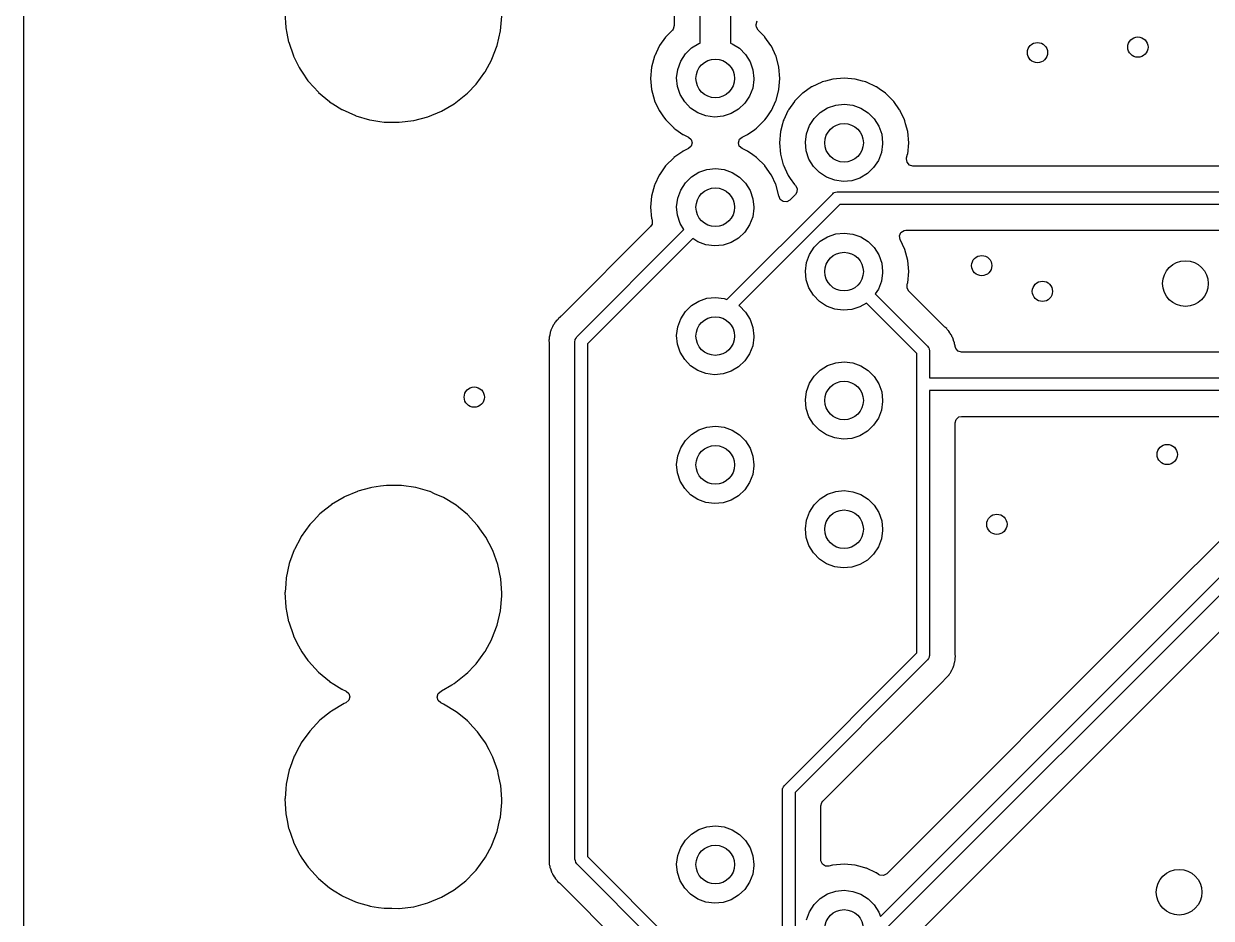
# Model space of a CAD drawing. Extents: x 3.43 to 6.79, y -5.81 to -1.74.
# Drawn here: x 3.425 to 4.348, y -3.837 to -3.143 of the extents above; entities that cross this region are included whole.
import ezdxf

# ---------------------------------------------------------------- set-up
doc = ezdxf.new("R2010")
doc.units = 0
doc.header["$MEASUREMENT"] = 0
doc.layers.add('BLACK', color=7, linetype='CONTINUOUS')

msp = doc.modelspace()

# ---------------------------------------------------------------- linework, layer by layer
at = {"layer": 'BLACK', "linetype": 'CONTINUOUS'}
for p, q in [((3.42529, -5.75801), (3.42529, -2.3845)), ((3.62817, -3.13451), (3.62883, -3.14594)), ((3.93053, -3.13176), (3.93053, -3.14443)), ((3.95055, -3.15792), (3.95055, -3.12819)), ((3.97417, -3.13309), (3.97417, -3.15795)), ((3.79551, -3.14856), (3.79653, -3.13715)), ((3.93053, -3.14443), (3.92974, -3.14711)), ((3.99419, -3.14343), (3.99498, -3.14075)), ((3.99419, -3.14443), (3.99419, -3.14343)), ((3.9943, -3.14548), (3.99419, -3.14443)), ((3.62883, -3.14594), (3.62886, -3.14611)), ((3.62886, -3.14611), (3.62886, -3.14611)), ((3.62886, -3.14611), (3.62965, -3.15014)), ((3.62965, -3.15014), (3.63103, -3.15718)), ((3.79296, -3.15972), (3.79551, -3.14856)), ((3.92377, -3.15329), (3.91915, -3.15989)), ((3.92389, -3.15311), (3.92377, -3.15329)), ((3.92377, -3.15329), (3.92377, -3.15329)), ((3.92907, -3.14793), (3.92389, -3.15311)), ((3.92974, -3.14711), (3.92907, -3.14793)), ((3.99564, -3.14793), (3.9943, -3.14548)), ((4.00082, -3.15311), (3.99564, -3.14793)), ((4.00095, -3.15329), (4.00082, -3.15311)), ((4.00557, -3.15989), (4.00095, -3.15329)), ((4.00095, -3.15329), (4.00095, -3.15329)), ((3.63103, -3.15718), (3.63109, -3.15734)), ((3.63109, -3.15734), (3.63109, -3.15734)), ((3.63109, -3.15734), (3.63469, -3.16786)), ((3.78891, -3.17044), (3.79296, -3.15972)), ((3.91878, -3.16048), (3.91539, -3.16776)), ((3.91887, -3.16028), (3.91878, -3.16048)), ((3.91878, -3.16048), (3.91878, -3.16048)), ((3.91915, -3.15989), (3.91887, -3.16028)), ((3.93911, -3.16643), (3.94389, -3.16175)), ((3.94389, -3.16175), (3.94958, -3.15824)), ((3.94958, -3.15824), (3.95055, -3.15792)), ((3.97417, -3.15795), (3.97551, -3.15843)), ((3.97551, -3.15843), (3.98116, -3.16201)), ((3.98116, -3.16201), (3.98587, -3.16676)), ((4.00584, -3.16028), (4.00557, -3.15989)), ((4.00593, -3.16048), (4.00584, -3.16028)), ((4.00933, -3.16776), (4.00593, -3.16048)), ((4.00593, -3.16048), (4.00593, -3.16048)), ((3.63469, -3.16786), (3.63469, -3.16786)), ((3.63469, -3.16786), (3.63474, -3.16802)), ((3.63474, -3.16802), (3.63656, -3.17162)), ((3.63656, -3.17162), (3.63921, -3.17689)), ((3.78352, -3.18035), (3.78883, -3.17059)), ((3.78883, -3.17059), (3.78891, -3.17044)), ((3.78883, -3.17059), (3.78883, -3.17059)), ((3.91518, -3.16822), (3.91291, -3.17667)), ((3.91539, -3.16776), (3.91518, -3.16822)), ((3.9332, -3.17834), (3.93549, -3.17205)), ((3.93549, -3.17205), (3.93911, -3.16643)), ((3.98587, -3.16676), (3.98941, -3.17243)), ((3.98941, -3.17243), (3.99161, -3.17874)), ((4.00954, -3.16822), (4.00933, -3.16776)), ((4.01181, -3.17667), (4.00954, -3.16822)), ((3.63921, -3.17689), (3.63989, -3.17825)), ((3.63989, -3.17825), (3.64144, -3.1805)), ((3.64144, -3.1805), (3.646, -3.18714)), ((3.77666, -3.18973), (3.78344, -3.1805)), ((3.78344, -3.1805), (3.78352, -3.18035)), ((3.91291, -3.17667), (3.91215, -3.18539)), ((3.93236, -3.18497), (3.9332, -3.17834)), ((3.99161, -3.17874), (3.99236, -3.18539)), ((4.01257, -3.18539), (4.01181, -3.17667)), ((3.646, -3.18714), (3.64638, -3.18769)), ((3.64638, -3.18769), (3.65409, -3.19616)), ((3.76981, -3.1968), (3.77655, -3.18985)), ((3.77655, -3.18985), (3.77666, -3.18973)), ((3.91215, -3.18539), (3.91291, -3.19411)), ((3.93301, -3.19163), (3.93236, -3.18497)), ((3.99235, -3.18623), (3.99142, -3.19285)), ((3.99236, -3.18539), (3.99235, -3.18623)), ((4.01181, -3.19411), (4.01257, -3.18539)), ((4.04499, -3.1883), (4.03745, -3.19181)), ((4.04519, -3.18821), (4.04499, -3.1883)), ((4.04499, -3.1883), (4.04499, -3.1883)), ((4.04539, -3.18815), (4.04519, -3.18821)), ((4.04799, -3.18746), (4.04539, -3.18815)), ((4.04539, -3.18815), (4.04539, -3.18815)), ((4.05364, -3.18594), (4.04799, -3.18746)), ((4.06236, -3.18518), (4.05364, -3.18594)), ((4.07108, -3.18594), (4.06236, -3.18518)), ((4.07673, -3.18746), (4.07108, -3.18594)), ((4.07932, -3.18815), (4.07673, -3.18746)), ((4.07953, -3.18821), (4.07932, -3.18815)), ((4.07932, -3.18815), (4.07932, -3.18815)), ((4.07973, -3.1883), (4.07953, -3.18821)), ((4.08727, -3.19181), (4.07973, -3.1883)), ((4.07973, -3.1883), (4.07973, -3.1883)), ((3.65409, -3.19616), (3.65421, -3.19626)), ((3.65421, -3.19626), (3.66274, -3.20339)), ((3.75968, -3.20502), (3.76869, -3.19796)), ((3.76869, -3.19796), (3.76981, -3.1968)), ((3.91291, -3.19411), (3.91518, -3.20256)), ((3.93512, -3.19797), (3.93301, -3.19163)), ((3.93859, -3.20369), (3.93512, -3.19797)), ((3.98904, -3.1991), (3.98534, -3.20467)), ((3.99142, -3.19285), (3.98904, -3.1991)), ((4.00954, -3.20256), (4.01181, -3.19411)), ((4.03008, -3.19693), (4.02389, -3.20311)), ((4.03026, -3.1968), (4.03008, -3.19693)), ((4.03708, -3.19203), (4.03026, -3.1968)), ((4.03026, -3.1968), (4.03026, -3.1968)), ((4.03725, -3.19191), (4.03708, -3.19203)), ((4.03708, -3.19203), (4.03708, -3.19203)), ((4.03745, -3.19181), (4.03725, -3.19191)), ((4.03745, -3.19181), (4.03745, -3.19181)), ((4.08746, -3.19191), (4.08727, -3.19181)), ((4.08727, -3.19181), (4.08727, -3.19181)), ((4.08971, -3.19348), (4.08746, -3.19191)), ((4.09446, -3.1968), (4.08971, -3.19348)), ((4.09463, -3.19693), (4.09446, -3.1968)), ((4.09446, -3.1968), (4.09446, -3.1968)), ((4.10082, -3.20311), (4.09463, -3.19693)), ((3.66274, -3.20339), (3.66274, -3.20339)), ((3.66274, -3.20339), (3.66287, -3.2035)), ((3.66287, -3.2035), (3.66543, -3.20511)), ((3.66543, -3.20511), (3.67243, -3.2095)), ((3.74979, -3.2108), (3.75474, -3.20791)), ((3.75474, -3.20791), (3.75954, -3.20511)), ((3.75954, -3.20511), (3.75968, -3.20502)), ((3.75954, -3.20511), (3.75954, -3.20511)), ((3.91518, -3.20256), (3.91527, -3.20276)), ((3.91527, -3.20276), (3.91527, -3.20276)), ((3.91527, -3.20276), (3.91878, -3.2103)), ((3.94324, -3.20851), (3.93859, -3.20369)), ((3.94883, -3.21217), (3.94324, -3.20851)), ((3.9805, -3.20929), (3.97475, -3.21271)), ((3.98534, -3.20467), (3.9805, -3.20929)), ((4.00593, -3.2103), (4.00945, -3.20276)), ((4.00945, -3.20276), (4.00954, -3.20256)), ((4.00945, -3.20276), (4.00945, -3.20276)), ((4.02377, -3.20329), (4.01931, -3.20966)), ((4.02389, -3.20311), (4.02377, -3.20329)), ((4.02377, -3.20329), (4.02377, -3.20329)), ((4.04389, -3.21175), (4.04958, -3.20824)), ((4.04958, -3.20824), (4.05592, -3.20609)), ((4.05592, -3.20609), (4.06257, -3.20539)), ((4.06257, -3.20539), (4.06921, -3.20618)), ((4.06921, -3.20618), (4.07551, -3.20843)), ((4.07551, -3.20843), (4.08116, -3.21201)), ((4.10095, -3.20329), (4.10082, -3.20311)), ((4.1054, -3.20966), (4.10095, -3.20329)), ((4.10095, -3.20329), (4.10095, -3.20329)), ((3.67243, -3.2095), (3.67243, -3.2095)), ((3.67243, -3.2095), (3.67257, -3.20959)), ((3.67257, -3.20959), (3.68301, -3.2143)), ((3.68301, -3.2143), (3.68317, -3.21435)), ((3.68317, -3.21435), (3.69383, -3.21751)), ((3.69383, -3.21751), (3.69383, -3.21751)), ((3.69383, -3.21751), (3.69399, -3.21755)), ((3.69399, -3.21755), (3.69416, -3.21758)), ((3.69416, -3.21758), (3.69416, -3.21758)), ((3.69416, -3.21758), (3.70174, -3.21874)), ((3.71676, -3.21947), (3.72813, -3.21809)), ((3.72813, -3.21809), (3.73921, -3.21518)), ((3.73921, -3.21518), (3.74979, -3.2108)), ((3.91878, -3.2103), (3.91878, -3.2103)), ((3.91878, -3.2103), (3.91887, -3.2105)), ((3.91887, -3.2105), (3.919, -3.21067)), ((3.919, -3.21067), (3.919, -3.21067)), ((3.919, -3.21067), (3.92216, -3.21518)), ((3.92216, -3.21518), (3.92389, -3.21766)), ((3.92389, -3.21766), (3.93008, -3.22385)), ((3.9551, -3.2145), (3.94883, -3.21217)), ((3.96173, -3.21538), (3.9551, -3.2145)), ((3.96839, -3.21478), (3.96173, -3.21538)), ((3.97475, -3.21271), (3.96839, -3.21478)), ((3.99463, -3.22385), (4.00082, -3.21766)), ((4.00082, -3.21766), (4.00256, -3.21518)), ((4.00256, -3.21518), (4.00572, -3.21067)), ((4.00572, -3.21067), (4.00584, -3.2105)), ((4.00572, -3.21067), (4.00572, -3.21067)), ((4.00584, -3.2105), (4.00593, -3.2103)), ((4.00593, -3.2103), (4.00593, -3.2103)), ((4.01512, -3.21843), (4.01452, -3.22067)), ((4.01518, -3.21822), (4.01512, -3.21843)), ((4.01512, -3.21843), (4.01512, -3.21843)), ((4.01551, -3.21751), (4.01518, -3.21822)), ((4.01878, -3.21048), (4.01551, -3.21751)), ((4.01887, -3.21028), (4.01878, -3.21048)), ((4.01878, -3.21048), (4.01878, -3.21048)), ((4.01931, -3.20966), (4.01887, -3.21028)), ((4.03549, -3.22205), (4.03911, -3.21643)), ((4.03911, -3.21643), (4.04389, -3.21175)), ((4.08116, -3.21201), (4.08587, -3.21676)), ((4.08587, -3.21676), (4.08941, -3.22243)), ((4.10584, -3.21028), (4.1054, -3.20966)), ((4.10593, -3.21048), (4.10584, -3.21028)), ((4.10921, -3.21751), (4.10593, -3.21048)), ((4.10593, -3.21048), (4.10593, -3.21048)), ((4.10954, -3.21822), (4.10921, -3.21751)), ((4.1096, -3.21843), (4.10954, -3.21822)), ((4.1102, -3.22067), (4.1096, -3.21843)), ((4.1096, -3.21843), (4.1096, -3.21843)), ((3.70174, -3.21874), (3.70531, -3.21929)), ((3.70531, -3.21929), (3.71114, -3.21938)), ((3.71114, -3.21938), (3.7166, -3.21946)), ((3.7166, -3.21946), (3.7166, -3.21946)), ((3.7166, -3.21946), (3.71676, -3.21947)), ((3.93008, -3.22385), (3.93026, -3.22398)), ((3.93026, -3.22398), (3.93026, -3.22398)), ((3.93026, -3.22398), (3.93175, -3.22502)), ((3.93175, -3.22502), (3.93725, -3.22887)), ((3.98746, -3.22887), (3.99297, -3.22502)), ((3.99297, -3.22502), (3.99446, -3.22398)), ((3.99446, -3.22398), (3.99463, -3.22385)), ((3.99446, -3.22398), (3.99446, -3.22398)), ((4.01291, -3.22667), (4.01215, -3.23539)), ((4.01452, -3.22067), (4.01291, -3.22667)), ((4.0332, -3.22834), (4.03549, -3.22205)), ((4.08941, -3.22243), (4.09161, -3.22874)), ((4.11181, -3.22667), (4.1102, -3.22067)), ((4.11257, -3.23539), (4.11181, -3.22667)), ((3.93725, -3.22887), (3.93745, -3.22897)), ((3.93745, -3.22897), (3.93745, -3.22897)), ((3.93745, -3.22897), (3.94159, -3.23089)), ((3.94159, -3.23089), (3.94368, -3.23274)), ((3.94445, -3.23543), (3.94364, -3.2381)), ((3.94368, -3.23274), (3.94445, -3.23543)), ((3.98027, -3.23535), (3.98108, -3.23267)), ((3.98103, -3.23804), (3.98027, -3.23535)), ((3.98108, -3.23267), (3.98313, -3.23089)), ((3.98313, -3.23089), (3.98727, -3.22897)), ((3.98727, -3.22897), (3.98746, -3.22887)), ((3.98727, -3.22897), (3.98727, -3.22897)), ((4.01215, -3.23539), (4.01291, -3.24411)), ((4.03236, -3.23497), (4.0332, -3.22834)), ((4.03301, -3.24163), (4.03236, -3.23497)), ((4.09235, -3.23623), (4.09142, -3.24285)), ((4.09161, -3.22874), (4.09236, -3.23539)), ((4.09236, -3.23539), (4.09235, -3.23623)), ((4.11181, -3.24411), (4.11257, -3.23539)), ((3.93708, -3.24203), (3.93026, -3.2468)), ((3.93725, -3.24191), (3.93708, -3.24203)), ((3.93708, -3.24203), (3.93708, -3.24203)), ((3.93745, -3.24181), (3.93725, -3.24191)), ((3.94159, -3.23989), (3.93745, -3.24181)), ((3.93745, -3.24181), (3.93745, -3.24181)), ((3.94364, -3.2381), (3.94159, -3.23989)), ((3.98313, -3.23989), (3.98103, -3.23804)), ((3.98727, -3.24181), (3.98313, -3.23989)), ((3.98746, -3.24191), (3.98727, -3.24181)), ((3.98727, -3.24181), (3.98727, -3.24181)), ((3.99147, -3.24471), (3.98746, -3.24191)), ((3.99446, -3.2468), (3.99147, -3.24471)), ((4.01291, -3.24411), (4.01518, -3.25256)), ((4.03512, -3.24797), (4.03301, -3.24163)), ((4.09142, -3.24285), (4.08904, -3.2491)), ((4.11099, -3.24715), (4.11175, -3.24432)), ((4.11175, -3.24432), (4.11181, -3.24411)), ((4.11175, -3.24432), (4.11175, -3.24432)), ((3.92377, -3.25329), (3.919, -3.26011)), ((3.92389, -3.25311), (3.92377, -3.25329)), ((3.92377, -3.25329), (3.92377, -3.25329)), ((3.93008, -3.24693), (3.92389, -3.25311)), ((3.93026, -3.2468), (3.93008, -3.24693)), ((3.93026, -3.2468), (3.93026, -3.2468)), ((3.95592, -3.25609), (3.96257, -3.25539)), ((3.96257, -3.25539), (3.96921, -3.25618)), ((3.99463, -3.24693), (3.99446, -3.2468)), ((3.99446, -3.2468), (3.99446, -3.2468)), ((4.00082, -3.25311), (3.99463, -3.24693)), ((4.00095, -3.25329), (4.00082, -3.25311)), ((4.00572, -3.26011), (4.00095, -3.25329)), ((4.00095, -3.25329), (4.00095, -3.25329)), ((4.01518, -3.25256), (4.01527, -3.25276)), ((4.01527, -3.25276), (4.01527, -3.25276)), ((4.01527, -3.25276), (4.01878, -3.2603)), ((4.03859, -3.25369), (4.03512, -3.24797)), ((4.04324, -3.25851), (4.03859, -3.25369)), ((4.08534, -3.25467), (4.0805, -3.25929)), ((4.08904, -3.2491), (4.08534, -3.25467)), ((4.11087, -3.24773), (4.11099, -3.24715)), ((4.11127, -3.2505), (4.11087, -3.24773)), ((4.1131, -3.25261), (4.11127, -3.2505)), ((4.11578, -3.2534), (4.1131, -3.25261)), ((4.77945, -3.2534), (4.11578, -3.2534)), ((3.91878, -3.26048), (3.91543, -3.26766)), ((3.91887, -3.26028), (3.91878, -3.26048)), ((3.91878, -3.26048), (3.91878, -3.26048)), ((3.919, -3.26011), (3.91887, -3.26028)), ((3.93911, -3.26643), (3.94389, -3.26175)), ((3.94389, -3.26175), (3.94958, -3.25824)), ((3.94958, -3.25824), (3.95592, -3.25609)), ((3.96921, -3.25618), (3.97551, -3.25843)), ((3.97551, -3.25843), (3.98116, -3.26201)), ((3.98116, -3.26201), (3.98587, -3.26676)), ((4.00584, -3.26028), (4.00572, -3.26011)), ((4.00593, -3.26048), (4.00584, -3.26028)), ((4.00928, -3.26766), (4.00593, -3.26048)), ((4.00593, -3.26048), (4.00593, -3.26048)), ((4.01878, -3.2603), (4.01878, -3.2603)), ((4.01878, -3.2603), (4.01887, -3.2605)), ((4.01887, -3.2605), (4.019, -3.26067)), ((4.019, -3.26067), (4.019, -3.26067)), ((4.019, -3.26067), (4.02063, -3.263)), ((4.02063, -3.263), (4.02389, -3.26766)), ((4.04883, -3.26217), (4.04324, -3.25851)), ((4.0551, -3.2645), (4.04883, -3.26217)), ((4.06173, -3.26538), (4.0551, -3.2645)), ((4.06839, -3.26478), (4.06173, -3.26538)), ((4.07475, -3.26271), (4.06839, -3.26478)), ((4.0805, -3.25929), (4.07475, -3.26271)), ((3.91518, -3.26822), (3.91291, -3.27667)), ((3.91543, -3.26766), (3.91518, -3.26822)), ((3.9332, -3.27834), (3.93549, -3.27205)), ((3.93549, -3.27205), (3.93911, -3.26643)), ((3.98587, -3.26676), (3.98941, -3.27243)), ((3.98941, -3.27243), (3.99161, -3.27874)), ((4.00954, -3.26822), (4.00928, -3.26766)), ((4.01181, -3.27667), (4.00954, -3.26822)), ((4.02389, -3.26766), (4.02464, -3.26841)), ((4.02464, -3.26841), (4.02598, -3.27087)), ((4.02578, -3.27365), (4.02464, -3.27543)), ((4.02598, -3.27087), (4.02578, -3.27365)), ((4.05446, -3.27417), (4.05466, -3.27401)), ((4.05466, -3.27401), (4.05584, -3.27376)), ((4.05584, -3.27376), (4.05701, -3.27342)), ((4.05701, -3.27342), (4.78981, -3.27342)), ((3.91291, -3.27667), (3.91215, -3.28539)), ((3.93236, -3.28497), (3.9332, -3.27834)), ((3.97141, -3.35697), (4.05353, -3.27486)), ((3.99161, -3.27874), (3.99236, -3.28539)), ((4.01183, -3.27689), (4.01181, -3.27667)), ((4.01186, -3.2771), (4.01183, -3.27689)), ((4.01195, -3.27709), (4.01186, -3.2771)), ((4.01278, -3.27928), (4.01195, -3.27709)), ((4.01502, -3.28095), (4.01278, -3.27928)), ((4.01781, -3.28115), (4.01502, -3.28095)), ((4.02026, -3.27981), (4.01781, -3.28115)), ((4.0208, -3.27928), (4.02026, -3.27981)), ((4.02438, -3.27569), (4.0208, -3.27928)), ((4.02464, -3.27543), (4.02438, -3.27569)), ((4.05353, -3.27486), (4.05423, -3.27433)), ((4.05423, -3.27433), (4.05435, -3.2742)), ((4.05435, -3.2742), (4.05446, -3.27417)), ((3.91215, -3.28539), (3.91291, -3.29411)), ((3.93301, -3.29163), (3.93236, -3.28497)), ((3.93512, -3.29797), (3.93301, -3.29163)), ((4.05905, -3.28326), (3.98062, -3.36167)), ((3.99235, -3.28623), (3.99142, -3.29285)), ((3.99236, -3.28539), (3.99235, -3.28623)), ((4.79185, -3.28326), (4.05905, -3.28326)), ((3.91204, -3.30044), (3.84282, -3.36965)), ((3.91326, -3.29844), (3.91204, -3.30044)), ((3.91291, -3.29411), (3.91297, -3.29432)), ((3.91297, -3.29432), (3.91297, -3.29432)), ((3.91297, -3.29432), (3.91332, -3.29565)), ((3.91332, -3.29565), (3.91326, -3.29844)), ((3.93803, -3.30276), (3.93512, -3.29797)), ((3.98904, -3.2991), (3.98534, -3.30467)), ((3.99142, -3.29285), (3.98904, -3.2991)), ((3.85479, -3.386), (3.93803, -3.30276)), ((3.94503, -3.30968), (3.86319, -3.39152)), ((3.94883, -3.31217), (3.94503, -3.30968)), ((3.9805, -3.30929), (3.97475, -3.31271)), ((3.98534, -3.30467), (3.9805, -3.30929)), ((4.04389, -3.31175), (4.04958, -3.30824)), ((4.04958, -3.30824), (4.05592, -3.30609)), ((4.05592, -3.30609), (4.06257, -3.30539)), ((4.06257, -3.30539), (4.06921, -3.30618)), ((4.06921, -3.30618), (4.07551, -3.30843)), ((4.07551, -3.30843), (4.08116, -3.31201)), ((4.10545, -3.30757), (4.10659, -3.30502)), ((4.10587, -3.31034), (4.10545, -3.30757)), ((4.10954, -3.31822), (4.10587, -3.31034)), ((4.10659, -3.30502), (4.10893, -3.30349)), ((4.10893, -3.30349), (4.11036, -3.30328)), ((4.11036, -3.30328), (4.37921, -3.30328)), ((3.9551, -3.3145), (3.94883, -3.31217)), ((3.96173, -3.31538), (3.9551, -3.3145)), ((3.96839, -3.31478), (3.96173, -3.31538)), ((3.97475, -3.31271), (3.96839, -3.31478)), ((4.03549, -3.32205), (4.03911, -3.31643)), ((4.03911, -3.31643), (4.04389, -3.31175)), ((4.08116, -3.31201), (4.08587, -3.31676)), ((4.08587, -3.31676), (4.08941, -3.32243)), ((4.11181, -3.32667), (4.10954, -3.31822)), ((4.03236, -3.33497), (4.0332, -3.32834)), ((4.0332, -3.32834), (4.03549, -3.32205)), ((4.08941, -3.32243), (4.09161, -3.32874)), ((4.09161, -3.32874), (4.09236, -3.33539)), ((4.11257, -3.33539), (4.11181, -3.32667)), ((4.03301, -3.34163), (4.03236, -3.33497)), ((4.09235, -3.33623), (4.09142, -3.34285)), ((4.09236, -3.33539), (4.09235, -3.33623)), ((4.11181, -3.34411), (4.11257, -3.33539)), ((4.03512, -3.34797), (4.03301, -3.34163)), ((4.09142, -3.34285), (4.08904, -3.3491)), ((4.11134, -3.34798), (4.11139, -3.34565)), ((4.11139, -3.34565), (4.11175, -3.34432)), ((4.11175, -3.34432), (4.11181, -3.34411)), ((4.11175, -3.34432), (4.11175, -3.34432)), ((3.94958, -3.35824), (3.95592, -3.35609)), ((3.95592, -3.35609), (3.96257, -3.35539)), ((3.96257, -3.35539), (3.96921, -3.35618)), ((3.96921, -3.35618), (3.97141, -3.35697)), ((4.03859, -3.35369), (4.03512, -3.34797)), ((4.04324, -3.35851), (4.03859, -3.35369)), ((4.08904, -3.3491), (4.08664, -3.35271)), ((4.08664, -3.35271), (4.09655, -3.36262)), ((4.11255, -3.35021), (4.11134, -3.34798)), ((4.11253, -3.35023), (4.11255, -3.35021)), ((4.11263, -3.35035), (4.11253, -3.35023)), ((4.11253, -3.35023), (4.11253, -3.35023)), ((4.11268, -3.35044), (4.11263, -3.35035)), ((4.11293, -3.35069), (4.11268, -3.35044)), ((4.11294, -3.35069), (4.11293, -3.35069)), ((4.11294, -3.3507), (4.11294, -3.35069)), ((4.14042, -3.37818), (4.11294, -3.3507)), ((3.93911, -3.36643), (3.94389, -3.36175)), ((3.94389, -3.36175), (3.94958, -3.35824)), ((3.98062, -3.36167), (3.98116, -3.36201)), ((3.98116, -3.36201), (3.98587, -3.36676)), ((4.04883, -3.36217), (4.04324, -3.35851)), ((4.0551, -3.3645), (4.04883, -3.36217)), ((4.06173, -3.36538), (4.0551, -3.3645)), ((4.06839, -3.36478), (4.06173, -3.36538)), ((4.07475, -3.36271), (4.06839, -3.36478)), ((4.07974, -3.35973), (4.07475, -3.36271)), ((4.08959, -3.36958), (4.07974, -3.35973)), ((4.09655, -3.36262), (4.12726, -3.39334)), ((3.83755, -3.3754), (3.83712, -3.37605)), ((3.83778, -3.37498), (3.83755, -3.3754)), ((3.83793, -3.3747), (3.83778, -3.37498)), ((3.83778, -3.37498), (3.83778, -3.37498)), ((3.83912, -3.37343), (3.83793, -3.3747)), ((3.83942, -3.37308), (3.83912, -3.37343)), ((3.83952, -3.37295), (3.83942, -3.37308)), ((3.8403, -3.37218), (3.83952, -3.37295)), ((3.84041, -3.37206), (3.8403, -3.37218)), ((3.84203, -3.37034), (3.84041, -3.37206)), ((3.84224, -3.37011), (3.84203, -3.37034)), ((3.84203, -3.37034), (3.84203, -3.37034)), ((3.8425, -3.36995), (3.84224, -3.37011)), ((3.84282, -3.36965), (3.8425, -3.36995)), ((3.9332, -3.37834), (3.93549, -3.37205)), ((3.93549, -3.37205), (3.93911, -3.36643)), ((3.98587, -3.36676), (3.98941, -3.37243)), ((3.98941, -3.37243), (3.99161, -3.37874)), ((4.08959, -3.36958), (4.08959, -3.36958)), ((4.11886, -3.39885), (4.08959, -3.36958)), ((3.83376, -3.38464), (3.83356, -3.38543)), ((3.83385, -3.38419), (3.83376, -3.38464)), ((3.83408, -3.38278), (3.83385, -3.38419)), ((3.83413, -3.38247), (3.83408, -3.38277)), ((3.83408, -3.38277), (3.83408, -3.38278)), ((3.83444, -3.38173), (3.83413, -3.38247)), ((3.8347, -3.381), (3.83444, -3.38173)), ((3.83474, -3.38084), (3.8347, -3.381)), ((3.83489, -3.38023), (3.83474, -3.38084)), ((3.83573, -3.3787), (3.83489, -3.38023)), ((3.83594, -3.37828), (3.83573, -3.3787)), ((3.83651, -3.37697), (3.83594, -3.37828)), ((3.83663, -3.37668), (3.83651, -3.37697)), ((3.83651, -3.37697), (3.83651, -3.37697)), ((3.83712, -3.37605), (3.83663, -3.37668)), ((3.93236, -3.38497), (3.9332, -3.37834)), ((3.99161, -3.37874), (3.99236, -3.38539)), ((4.14076, -3.3785), (4.14042, -3.37818)), ((4.14152, -3.37912), (4.14076, -3.3785)), ((4.14211, -3.37961), (4.14152, -3.37912)), ((4.14229, -3.37986), (4.14211, -3.37961)), ((4.14257, -3.38025), (4.14229, -3.37986)), ((4.14308, -3.38084), (4.14257, -3.38025)), ((4.14323, -3.381), (4.14308, -3.38084)), ((4.14364, -3.38141), (4.14323, -3.381)), ((4.1438, -3.38168), (4.14364, -3.38141)), ((4.14453, -3.38291), (4.1438, -3.38168)), ((4.1438, -3.38168), (4.1438, -3.38168)), ((4.14479, -3.3833), (4.14453, -3.38291)), ((4.14559, -3.3844), (4.14479, -3.3833)), ((4.14581, -3.3847), (4.14559, -3.3844)), ((4.146, -3.38517), (4.14581, -3.3847)), ((3.83327, -3.3879), (3.83314, -3.38869)), ((3.83314, -3.38869), (3.83317, -3.389)), ((3.83317, -3.389), (3.8333, -3.39042)), ((3.83333, -3.38713), (3.83327, -3.3879)), ((3.8333, -3.39042), (3.83333, -3.39089)), ((3.83356, -3.38543), (3.83333, -3.38633)), ((3.83333, -3.38633), (3.83333, -3.38713)), ((3.83333, -3.39089), (3.83333, -3.78843)), ((3.85335, -3.38948), (3.85347, -3.38861)), ((3.85335, -3.79154), (3.85335, -3.38948)), ((3.85346, -3.38843), (3.85351, -3.38833)), ((3.85347, -3.38861), (3.85346, -3.38843)), ((3.85351, -3.38833), (3.85355, -3.38808)), ((3.85355, -3.38808), (3.85421, -3.38706)), ((3.85421, -3.38706), (3.85479, -3.386)), ((3.86319, -3.39152), (3.86319, -3.7895)), ((3.93301, -3.39163), (3.93236, -3.38497)), ((3.93512, -3.39797), (3.93301, -3.39163)), ((3.99142, -3.39285), (3.98904, -3.3991)), ((3.99235, -3.38623), (3.99142, -3.39285)), ((3.99236, -3.38539), (3.99235, -3.38623)), ((4.12726, -3.39334), (4.12778, -3.39404)), ((4.1461, -3.38545), (4.146, -3.38517)), ((4.14645, -3.38614), (4.1461, -3.38545)), ((4.14685, -3.38683), (4.14645, -3.38614)), ((4.14734, -3.3885), (4.14685, -3.38683)), ((4.14749, -3.38895), (4.14734, -3.3885)), ((4.14813, -3.39056), (4.14749, -3.38895)), ((4.14823, -3.39136), (4.14813, -3.39056)), ((4.14839, -3.39212), (4.14823, -3.39136)), ((4.14861, -3.39288), (4.14839, -3.39212)), ((4.14862, -3.3932), (4.14861, -3.39288)), ((4.14867, -3.3935), (4.14862, -3.3932)), ((4.14872, -3.3935), (4.14867, -3.3935)), ((4.14906, -3.39497), (4.14872, -3.3935)), ((3.93859, -3.40369), (3.93512, -3.39797)), ((3.98904, -3.3991), (3.98534, -3.40467)), ((4.11886, -3.63132), (4.11886, -3.39885)), ((4.12778, -3.39404), (4.12792, -3.39416)), ((4.12792, -3.39416), (4.12795, -3.39426)), ((4.12795, -3.39426), (4.1281, -3.39447)), ((4.1281, -3.39447), (4.12836, -3.39565)), ((4.12836, -3.39565), (4.1287, -3.39681)), ((4.1287, -3.39681), (4.1287, -3.41789)), ((4.15089, -3.39709), (4.14906, -3.39497)), ((4.15357, -3.39787), (4.15089, -3.39709)), ((4.39108, -3.39787), (4.15357, -3.39787)), ((3.94324, -3.40851), (3.93859, -3.40369)), ((3.94883, -3.41217), (3.94324, -3.40851)), ((3.9551, -3.4145), (3.94883, -3.41217)), ((3.9805, -3.40929), (3.97475, -3.41271)), ((3.98534, -3.40467), (3.9805, -3.40929)), ((4.03911, -3.41643), (4.04389, -3.41175)), ((4.04389, -3.41175), (4.04958, -3.40824)), ((4.04958, -3.40824), (4.05592, -3.40609)), ((4.05592, -3.40609), (4.06257, -3.40539)), ((4.06257, -3.40539), (4.06921, -3.40618)), ((4.06921, -3.40618), (4.07551, -3.40843)), ((4.07551, -3.40843), (4.08116, -3.41201)), ((4.08116, -3.41201), (4.08587, -3.41676)), ((4.09059, -3.83603), (4.51909, -3.40754)), ((3.96173, -3.41538), (3.9551, -3.4145)), ((3.96839, -3.41478), (3.96173, -3.41538)), ((3.97475, -3.41271), (3.96839, -3.41478)), ((4.03549, -3.42205), (4.03911, -3.41643)), ((4.08587, -3.41676), (4.08941, -3.42243)), ((4.5275, -3.41306), (4.09206, -3.84847)), ((4.1287, -3.41789), (4.44906, -3.41789)), ((4.03236, -3.43497), (4.0332, -3.42834)), ((4.0332, -3.42834), (4.03549, -3.42205)), ((4.08941, -3.42243), (4.09161, -3.42874)), ((4.09161, -3.42874), (4.09236, -3.43539)), ((4.4511, -3.42774), (4.1287, -3.42774)), ((4.1287, -3.42774), (4.1287, -3.63336)), ((4.03301, -3.44163), (4.03236, -3.43497)), ((4.09235, -3.43623), (4.09142, -3.44285)), ((4.09236, -3.43539), (4.09235, -3.43623)), ((4.03512, -3.44797), (4.03301, -3.44163)), ((4.03859, -3.45369), (4.03512, -3.44797)), ((4.08904, -3.4491), (4.08534, -3.45467)), ((4.09142, -3.44285), (4.08904, -3.4491)), ((4.14951, -3.45003), (4.15162, -3.4482)), ((4.15162, -3.4482), (4.15368, -3.44776)), ((4.15368, -3.44776), (4.43859, -3.44776)), ((3.94389, -3.46175), (3.94958, -3.45824)), ((3.94958, -3.45824), (3.95592, -3.45609)), ((3.95592, -3.45609), (3.96257, -3.45539)), ((3.96257, -3.45539), (3.96921, -3.45618)), ((3.96921, -3.45618), (3.97551, -3.45843)), ((3.97551, -3.45843), (3.98116, -3.46201)), ((4.04324, -3.45851), (4.03859, -3.45369)), ((4.08534, -3.45467), (4.0805, -3.45929)), ((4.14872, -3.45272), (4.14951, -3.45003)), ((4.14872, -3.63195), (4.14872, -3.45272)), ((4.4421, -3.45622), (4.30304, -3.59527)), ((3.93549, -3.47205), (3.93911, -3.46643)), ((3.93911, -3.46643), (3.94389, -3.46175)), ((3.98116, -3.46201), (3.98587, -3.46676)), ((3.98587, -3.46676), (3.98941, -3.47243)), ((4.04883, -3.46217), (4.04324, -3.45851)), ((4.0551, -3.4645), (4.04883, -3.46217)), ((4.06173, -3.46538), (4.0551, -3.4645)), ((4.06839, -3.46478), (4.06173, -3.46538)), ((4.07475, -3.46271), (4.06839, -3.46478)), ((4.0805, -3.45929), (4.07475, -3.46271)), ((3.9332, -3.47834), (3.93549, -3.47205)), ((3.98941, -3.47243), (3.99161, -3.47874)), ((3.93236, -3.48497), (3.9332, -3.47834)), ((3.93301, -3.49163), (3.93236, -3.48497)), ((3.99161, -3.47874), (3.99236, -3.48539)), ((3.99236, -3.48539), (3.99235, -3.48623)), ((3.93512, -3.49797), (3.93301, -3.49163)), ((3.99142, -3.49285), (3.98904, -3.4991)), ((3.99235, -3.48623), (3.99142, -3.49285)), ((3.69448, -3.5032), (3.68467, -3.50588)), ((3.69555, -3.5029), (3.69448, -3.5032)), ((3.69572, -3.50286), (3.69555, -3.5029)), ((3.69555, -3.5029), (3.69555, -3.5029)), ((3.70237, -3.50198), (3.69572, -3.50286)), ((3.7069, -3.50139), (3.70237, -3.50198)), ((3.70707, -3.50136), (3.7069, -3.50139)), ((3.7069, -3.50139), (3.7069, -3.50139)), ((3.70724, -3.50136), (3.70707, -3.50136)), ((3.71249, -3.50139), (3.70724, -3.50136)), ((3.70724, -3.50136), (3.70724, -3.50136)), ((3.71852, -3.50142), (3.71249, -3.50139)), ((3.71869, -3.50145), (3.71852, -3.50142)), ((3.7297, -3.50301), (3.71869, -3.50145)), ((3.72986, -3.50304), (3.7297, -3.50301)), ((3.7297, -3.50301), (3.7297, -3.50301)), ((3.73693, -3.50505), (3.72986, -3.50304)), ((3.93859, -3.50369), (3.93512, -3.49797)), ((3.94324, -3.50851), (3.93859, -3.50369)), ((3.98904, -3.4991), (3.98534, -3.50467)), ((3.67414, -3.51037), (3.66431, -3.51626)), ((3.67429, -3.51031), (3.67414, -3.51037)), ((3.68451, -3.50595), (3.67429, -3.51031)), ((3.67429, -3.51031), (3.67429, -3.51031)), ((3.68467, -3.50588), (3.68451, -3.50595)), ((3.74071, -3.50613), (3.73693, -3.50505)), ((3.74088, -3.50617), (3.74071, -3.50613)), ((3.74071, -3.50613), (3.74071, -3.50613)), ((3.74441, -3.50773), (3.74088, -3.50617)), ((3.75121, -3.51071), (3.74441, -3.50773)), ((3.75136, -3.51078), (3.75121, -3.51071)), ((3.75121, -3.51071), (3.75121, -3.51071)), ((3.76113, -3.51676), (3.75136, -3.51078)), ((3.94883, -3.51217), (3.94324, -3.50851)), ((3.9551, -3.5145), (3.94883, -3.51217)), ((3.97475, -3.51271), (3.96839, -3.51478)), ((3.9805, -3.50929), (3.97475, -3.51271)), ((3.98534, -3.50467), (3.9805, -3.50929)), ((4.03911, -3.51643), (4.04389, -3.51175)), ((4.04389, -3.51175), (4.04958, -3.50824)), ((4.04958, -3.50824), (4.05592, -3.50609)), ((4.05592, -3.50609), (4.06257, -3.50539)), ((4.06257, -3.50539), (4.06921, -3.50618)), ((4.06921, -3.50618), (4.07551, -3.50843)), ((4.07551, -3.50843), (4.08116, -3.51201)), ((4.08116, -3.51201), (4.08587, -3.51676)), ((4.11176, -3.85709), (4.45963, -3.50924)), ((3.65989, -3.5198), (3.65537, -3.52342)), ((3.66418, -3.51636), (3.65989, -3.5198)), ((3.66431, -3.51626), (3.66418, -3.51636)), ((3.66418, -3.51636), (3.66418, -3.51636)), ((3.76302, -3.51831), (3.76113, -3.51676)), ((3.76986, -3.52391), (3.76302, -3.51831)), ((3.96173, -3.51538), (3.9551, -3.5145)), ((3.96839, -3.51478), (3.96173, -3.51538)), ((4.0332, -3.52834), (4.03549, -3.52205)), ((4.03549, -3.52205), (4.03911, -3.51643)), ((4.08587, -3.51676), (4.08941, -3.52243)), ((4.08941, -3.52243), (4.09161, -3.52874)), ((3.64749, -3.53172), (3.6408, -3.54102)), ((3.64773, -3.53147), (3.64749, -3.53172)), ((3.65023, -3.52883), (3.64773, -3.53147)), ((3.65537, -3.52342), (3.65023, -3.52883)), ((3.76999, -3.52402), (3.76986, -3.52391)), ((3.76986, -3.52391), (3.76986, -3.52391)), ((3.77011, -3.52414), (3.76999, -3.52402)), ((3.77464, -3.52902), (3.77011, -3.52414)), ((3.77011, -3.52414), (3.77011, -3.52414)), ((3.77779, -3.53241), (3.77464, -3.52902)), ((4.03236, -3.53497), (4.0332, -3.52834)), ((4.09161, -3.52874), (4.09236, -3.53539)), ((3.6408, -3.54102), (3.64048, -3.54164)), ((3.78084, -3.53675), (3.77779, -3.53241)), ((3.78412, -3.54142), (3.78084, -3.53675)), ((3.78437, -3.54178), (3.78412, -3.54142)), ((4.03301, -3.54163), (4.03236, -3.53497)), ((4.09235, -3.53623), (4.09142, -3.54285)), ((4.09236, -3.53539), (4.09235, -3.53623)), ((3.64048, -3.54164), (3.63554, -3.55096)), ((3.78445, -3.54193), (3.78437, -3.54178)), ((3.78674, -3.54636), (3.78445, -3.54193)), ((3.78445, -3.54193), (3.78445, -3.54193)), ((3.78963, -3.55195), (3.78674, -3.54636)), ((4.03512, -3.54797), (4.03301, -3.54163)), ((4.03859, -3.55369), (4.03512, -3.54797)), ((4.08904, -3.5491), (4.08534, -3.55467)), ((4.09142, -3.54285), (4.08904, -3.5491)), ((3.63539, -3.5513), (3.63181, -3.56109)), ((3.63544, -3.55115), (3.63539, -3.5513)), ((3.63539, -3.5513), (3.63539, -3.5513)), ((3.63554, -3.55096), (3.63544, -3.55115)), ((3.79345, -3.56275), (3.78963, -3.55195)), ((4.04324, -3.55851), (4.03859, -3.55369)), ((4.04883, -3.56217), (4.04324, -3.55851)), ((4.0805, -3.55929), (4.07475, -3.56271)), ((4.08534, -3.55467), (4.0805, -3.55929)), ((3.63151, -3.5619), (3.62907, -3.57309)), ((3.63181, -3.56109), (3.63151, -3.5619)), ((3.79577, -3.57396), (3.79345, -3.56275)), ((4.0551, -3.5645), (4.04883, -3.56217)), ((4.06173, -3.56538), (4.0551, -3.5645)), ((4.06839, -3.56478), (4.06173, -3.56538)), ((4.07475, -3.56271), (4.06839, -3.56478)), ((3.62871, -3.57766), (3.62819, -3.58424)), ((3.62907, -3.57309), (3.62871, -3.57766)), ((3.79578, -3.57413), (3.79577, -3.57396)), ((3.7965, -3.58469), (3.79578, -3.57413)), ((3.79578, -3.57413), (3.79578, -3.57413)), ((3.62819, -3.58424), (3.62817, -3.58451)), ((3.62817, -3.58451), (3.62883, -3.59594)), ((3.62819, -3.58424), (3.62819, -3.58424)), ((3.62819, -3.58424), (3.62819, -3.58424)), ((3.79551, -3.59856), (3.79653, -3.58715)), ((3.79655, -3.58539), (3.7965, -3.58469)), ((3.79653, -3.58715), (3.79654, -3.58684)), ((3.79654, -3.58684), (3.79655, -3.58549)), ((3.79655, -3.58549), (3.79655, -3.58539)), ((3.79655, -3.58549), (3.79655, -3.58549)), ((3.62883, -3.59594), (3.62886, -3.59611)), ((3.62886, -3.59611), (3.62886, -3.59611)), ((3.62886, -3.59611), (3.62965, -3.60014)), ((4.30304, -3.59527), (4.0961, -3.80221)), ((3.62965, -3.60014), (3.63103, -3.60718)), ((3.79296, -3.60972), (3.79551, -3.59856)), ((3.63103, -3.60718), (3.63109, -3.60734)), ((3.63109, -3.60734), (3.63109, -3.60734)), ((3.63109, -3.60734), (3.63469, -3.61786)), ((3.78891, -3.62044), (3.79296, -3.60972)), ((3.63469, -3.61786), (3.63469, -3.61786)), ((3.63469, -3.61786), (3.63474, -3.61802)), ((3.63474, -3.61802), (3.63673, -3.62197)), ((3.63673, -3.62197), (3.63863, -3.62574)), ((3.78352, -3.63035), (3.78883, -3.62059)), ((3.78883, -3.62059), (3.78891, -3.62044)), ((3.78883, -3.62059), (3.78883, -3.62059)), ((3.63863, -3.62574), (3.63989, -3.62825)), ((3.63989, -3.62825), (3.64136, -3.63038)), ((3.64136, -3.63038), (3.64603, -3.63719)), ((3.77666, -3.63973), (3.78344, -3.6305)), ((3.78344, -3.6305), (3.78352, -3.63035)), ((4.01601, -3.73417), (4.11886, -3.63132)), ((4.1287, -3.63336), (4.12857, -3.63423)), ((4.14874, -3.63242), (4.14872, -3.63195)), ((4.14891, -3.63415), (4.14874, -3.63242)), ((3.64603, -3.63719), (3.64638, -3.63769)), ((3.64638, -3.63769), (3.65409, -3.64616)), ((3.77006, -3.64655), (3.77498, -3.64147)), ((3.77498, -3.64147), (3.77666, -3.63973)), ((4.12726, -3.63684), (4.02441, -3.73969)), ((4.12784, -3.63578), (4.12726, -3.63684)), ((4.1285, -3.63476), (4.12784, -3.63578)), ((4.12853, -3.63451), (4.1285, -3.63476)), ((4.12859, -3.63441), (4.12853, -3.63451)), ((4.12857, -3.63423), (4.12859, -3.63441)), ((4.14631, -3.64414), (4.14715, -3.64262)), ((4.14715, -3.64262), (4.14735, -3.64184)), ((4.14735, -3.64184), (4.1476, -3.64111)), ((4.1476, -3.64111), (4.1478, -3.64066)), ((4.1478, -3.64066), (4.14792, -3.64038)), ((4.1478, -3.64066), (4.1478, -3.64066)), ((4.14792, -3.64038), (4.14797, -3.64007)), ((4.14797, -3.64007), (4.14819, -3.63866)), ((4.14797, -3.64007), (4.14797, -3.64007)), ((4.14819, -3.63866), (4.14829, -3.6382)), ((4.14829, -3.6382), (4.14864, -3.63682)), ((4.14864, -3.63682), (4.14872, -3.63651)), ((4.14864, -3.63682), (4.14864, -3.63682)), ((4.14872, -3.63572), (4.14878, -3.63494)), ((4.14872, -3.63651), (4.14872, -3.63572)), ((4.14878, -3.63494), (4.14886, -3.63446)), ((4.14886, -3.63446), (4.14891, -3.63415)), ((3.65409, -3.64616), (3.65421, -3.64626)), ((3.65421, -3.64626), (3.66274, -3.65339)), ((3.75968, -3.65502), (3.76869, -3.64796)), ((3.76869, -3.64796), (3.77006, -3.64655)), ((4.14022, -3.65229), (4.14164, -3.65078)), ((4.14164, -3.65078), (4.14175, -3.65067)), ((4.14175, -3.65067), (4.14253, -3.64989)), ((4.14253, -3.64989), (4.14262, -3.64976)), ((4.14262, -3.64976), (4.14293, -3.64941)), ((4.14293, -3.64941), (4.1439, -3.64837)), ((4.1439, -3.64837), (4.14412, -3.64814)), ((4.14412, -3.64814), (4.14427, -3.64787)), ((4.14427, -3.64787), (4.1445, -3.64744)), ((4.14427, -3.64787), (4.14427, -3.64787)), ((4.1445, -3.64744), (4.14493, -3.64679)), ((4.14493, -3.64679), (4.14494, -3.64677)), ((4.14494, -3.64677), (4.14542, -3.64616)), ((4.14542, -3.64616), (4.14554, -3.64587)), ((4.14554, -3.64587), (4.14611, -3.64456)), ((4.14554, -3.64587), (4.14554, -3.64587)), ((4.14611, -3.64456), (4.14631, -3.64414)), ((3.66274, -3.65339), (3.66274, -3.65339)), ((3.66274, -3.65339), (3.66287, -3.6535)), ((3.66287, -3.6535), (3.66618, -3.65558)), ((3.66618, -3.65558), (3.67243, -3.6595)), ((3.67243, -3.6595), (3.67243, -3.6595)), ((3.67243, -3.6595), (3.67257, -3.65959)), ((3.67257, -3.65959), (3.67273, -3.65966)), ((3.67273, -3.65966), (3.67273, -3.65966)), ((3.67273, -3.65966), (3.67518, -3.66076)), ((3.67518, -3.66076), (3.6755, -3.66091)), ((3.6755, -3.66091), (3.67558, -3.66095)), ((3.67558, -3.66095), (3.67771, -3.66277)), ((3.74706, -3.66294), (3.74938, -3.66097)), ((3.74938, -3.66097), (3.74964, -3.66087)), ((3.74964, -3.66087), (3.74979, -3.6608)), ((3.74964, -3.66087), (3.74964, -3.66087)), ((3.74979, -3.6608), (3.75765, -3.65621)), ((3.75765, -3.65621), (3.75954, -3.65511)), ((3.75954, -3.65511), (3.75968, -3.65502)), ((3.75954, -3.65511), (3.75954, -3.65511)), ((4.04588, -3.74653), (4.13922, -3.65319)), ((4.13922, -3.65319), (4.13955, -3.65289)), ((4.13955, -3.65289), (4.1398, -3.65273)), ((4.1398, -3.65273), (4.14022, -3.65229)), ((3.67549, -3.67003), (3.67414, -3.67061)), ((3.67773, -3.66813), (3.67549, -3.67003)), ((3.67771, -3.66277), (3.6785, -3.66545)), ((3.6785, -3.66545), (3.67773, -3.66813)), ((3.74631, -3.66563), (3.74706, -3.66294)), ((3.74714, -3.6683), (3.74631, -3.66563)), ((3.74928, -3.6701), (3.74714, -3.6683)), ((3.75136, -3.67101), (3.74928, -3.6701)), ((3.66347, -3.67716), (3.65537, -3.68365)), ((3.66418, -3.6766), (3.66347, -3.67716)), ((3.66431, -3.67649), (3.66418, -3.6766)), ((3.66418, -3.6766), (3.66418, -3.6766)), ((3.67414, -3.67061), (3.66431, -3.67649)), ((3.76113, -3.677), (3.75136, -3.67101)), ((3.76307, -3.67859), (3.76113, -3.677)), ((3.76986, -3.68415), (3.76307, -3.67859)), ((3.65537, -3.68365), (3.64749, -3.69196)), ((3.76999, -3.68425), (3.76986, -3.68415)), ((3.76986, -3.68415), (3.76986, -3.68415)), ((3.77011, -3.68438), (3.76999, -3.68425)), ((3.77405, -3.68862), (3.77011, -3.68438)), ((3.77011, -3.68438), (3.77011, -3.68438)), ((3.77779, -3.69264), (3.77405, -3.68862)), ((3.64749, -3.69196), (3.6408, -3.70126)), ((3.78034, -3.69628), (3.77779, -3.69264)), ((3.78385, -3.70126), (3.78034, -3.69628)), ((3.63792, -3.7067), (3.63544, -3.71138)), ((3.64048, -3.70187), (3.63792, -3.7067)), ((3.6408, -3.70126), (3.64048, -3.70187)), ((3.78437, -3.70201), (3.78385, -3.70126)), ((3.78445, -3.70216), (3.78437, -3.70201)), ((3.78679, -3.7067), (3.78445, -3.70216)), ((3.78445, -3.70216), (3.78445, -3.70216)), ((3.78963, -3.71219), (3.78679, -3.7067)), ((3.63539, -3.71154), (3.63216, -3.72035)), ((3.63544, -3.71138), (3.63539, -3.71154)), ((3.63539, -3.71154), (3.63539, -3.71154)), ((3.79345, -3.72298), (3.78963, -3.71219)), ((3.63151, -3.72214), (3.62907, -3.73333)), ((3.63216, -3.72035), (3.63151, -3.72214)), ((3.79384, -3.72486), (3.79345, -3.72298)), ((3.7951, -3.73095), (3.79384, -3.72486)), ((3.62907, -3.73333), (3.62878, -3.73694)), ((3.79577, -3.7342), (3.7951, -3.73095)), ((3.79578, -3.73437), (3.79577, -3.7342)), ((3.7965, -3.74493), (3.79578, -3.73437)), ((3.79578, -3.73437), (3.79578, -3.73437)), ((4.01543, -3.73524), (4.01601, -3.73417)), ((3.62878, -3.73694), (3.62819, -3.74448)), ((4.01457, -3.73765), (4.01469, -3.73679)), ((4.01457, -3.89882), (4.01457, -3.73765)), ((4.01468, -3.73661), (4.01473, -3.73651)), ((4.01469, -3.73679), (4.01468, -3.73661)), ((4.01473, -3.73651), (4.01477, -3.73626)), ((4.01477, -3.73626), (4.01543, -3.73524)), ((4.02441, -3.73969), (4.02441, -3.89678)), ((3.62819, -3.74448), (3.62817, -3.74474)), ((3.62817, -3.74474), (3.62883, -3.75618)), ((3.62819, -3.74448), (3.62819, -3.74448)), ((3.62819, -3.74448), (3.62819, -3.74448)), ((3.79551, -3.7588), (3.79653, -3.74739)), ((3.79655, -3.74563), (3.7965, -3.74493)), ((3.79653, -3.74739), (3.79655, -3.74563)), ((4.04443, -3.75004), (4.04522, -3.74736)), ((4.04443, -3.79218), (4.04443, -3.75004)), ((4.04522, -3.74736), (4.04588, -3.74653)), ((3.62883, -3.75618), (3.62886, -3.75634)), ((3.62886, -3.75634), (3.62886, -3.75634)), ((3.62886, -3.75634), (3.62988, -3.76155)), ((3.62988, -3.76155), (3.63103, -3.76742)), ((3.79296, -3.76996), (3.79488, -3.76155)), ((3.79488, -3.76155), (3.79548, -3.75896)), ((3.79548, -3.75896), (3.79551, -3.7588)), ((3.79548, -3.75896), (3.79548, -3.75896)), ((3.63103, -3.76742), (3.63109, -3.76758)), ((3.63109, -3.76758), (3.63109, -3.76758)), ((3.63109, -3.76758), (3.63469, -3.77809)), ((3.78891, -3.78067), (3.79296, -3.76996)), ((3.93911, -3.77667), (3.94389, -3.77199)), ((3.94389, -3.77199), (3.94958, -3.76848)), ((3.94958, -3.76848), (3.95592, -3.76633)), ((3.95592, -3.76633), (3.96257, -3.76563)), ((3.96257, -3.76563), (3.96921, -3.76642)), ((3.96921, -3.76642), (3.97551, -3.76866)), ((3.97551, -3.76866), (3.98116, -3.77225)), ((3.63469, -3.77809), (3.63469, -3.77809)), ((3.63469, -3.77809), (3.63474, -3.77825)), ((3.63474, -3.77825), (3.63641, -3.78156)), ((3.78396, -3.78978), (3.78883, -3.78082)), ((3.78883, -3.78082), (3.78891, -3.78067)), ((3.78883, -3.78082), (3.78883, -3.78082)), ((3.93549, -3.78229), (3.93911, -3.77667)), ((3.98116, -3.77225), (3.98587, -3.77699)), ((3.98587, -3.77699), (3.98941, -3.78266)), ((3.63641, -3.78156), (3.63975, -3.7882)), ((3.63975, -3.7882), (3.63989, -3.78848)), ((3.63989, -3.78848), (3.64136, -3.79062)), ((3.78344, -3.79074), (3.78396, -3.78978)), ((3.83331, -3.78887), (3.83324, -3.78917)), ((3.83324, -3.78917), (3.83325, -3.78948)), ((3.83325, -3.78948), (3.83325, -3.78948)), ((3.83325, -3.78948), (3.83332, -3.79185)), ((3.83333, -3.78843), (3.83331, -3.78887)), ((3.86319, -3.7895), (3.945, -3.8713)), ((3.93236, -3.79521), (3.9332, -3.78857)), ((3.9332, -3.78857), (3.93549, -3.78229)), ((3.98941, -3.78266), (3.99161, -3.78898)), ((3.99161, -3.78898), (3.99236, -3.79563)), ((3.64136, -3.79062), (3.64621, -3.79769)), ((3.64621, -3.79769), (3.64638, -3.79792)), ((3.64638, -3.79792), (3.65409, -3.80639)), ((3.77666, -3.79997), (3.78344, -3.79074)), ((3.83332, -3.79185), (3.83333, -3.79201)), ((3.83333, -3.79201), (3.83333, -3.7931)), ((3.83333, -3.7931), (3.83335, -3.79326)), ((3.83335, -3.79326), (3.83335, -3.79326)), ((3.83335, -3.79326), (3.83335, -3.79326)), ((3.83335, -3.79326), (3.83338, -3.79373)), ((3.83338, -3.79373), (3.83344, -3.79547)), ((3.83344, -3.79547), (3.83362, -3.79608)), ((3.83362, -3.79608), (3.83366, -3.79623)), ((3.83366, -3.79623), (3.83382, -3.797)), ((3.83382, -3.797), (3.83392, -3.79779)), ((3.83392, -3.79779), (3.83403, -3.79808)), ((3.83403, -3.79808), (3.83403, -3.79808)), ((3.83403, -3.79808), (3.83456, -3.79941)), ((3.83456, -3.79941), (3.83471, -3.79985)), ((3.85369, -3.7927), (3.85335, -3.79154)), ((3.85394, -3.79388), (3.85369, -3.7927)), ((3.8541, -3.79409), (3.85394, -3.79388)), ((3.85413, -3.79419), (3.8541, -3.79409)), ((3.85426, -3.79431), (3.85413, -3.79419)), ((3.85479, -3.79502), (3.85426, -3.79431)), ((3.93806, -3.87829), (3.85479, -3.79502)), ((3.93301, -3.80186), (3.93236, -3.79521)), ((3.99235, -3.79646), (3.99142, -3.80309)), ((3.99236, -3.79563), (3.99235, -3.79646)), ((4.04446, -3.79277), (4.04443, -3.79218)), ((4.04556, -3.79534), (4.04446, -3.79277)), ((4.04788, -3.79691), (4.04556, -3.79534)), ((4.05067, -3.79697), (4.04788, -3.79691)), ((4.05343, -3.79623), (4.05067, -3.79697)), ((4.05364, -3.79618), (4.05343, -3.79623)), ((4.05343, -3.79623), (4.05343, -3.79623)), ((4.06236, -3.79542), (4.05364, -3.79618)), ((4.07108, -3.79618), (4.06236, -3.79542)), ((4.0767, -3.79769), (4.07108, -3.79618)), ((4.07932, -3.79839), (4.0767, -3.79769)), ((4.07953, -3.79844), (4.07932, -3.79839)), ((4.07932, -3.79839), (4.07932, -3.79839)), ((4.07973, -3.79853), (4.07953, -3.79844)), ((4.08727, -3.80205), (4.07973, -3.79853)), ((4.07973, -3.79853), (4.07973, -3.79853)), ((3.65409, -3.80639), (3.65421, -3.8065)), ((3.65421, -3.8065), (3.66274, -3.81363)), ((3.75968, -3.81526), (3.76869, -3.80819)), ((3.76869, -3.80819), (3.76889, -3.80799)), ((3.76889, -3.80799), (3.77487, -3.80182)), ((3.77487, -3.80182), (3.77666, -3.79997)), ((3.83471, -3.79985), (3.83511, -3.80122)), ((3.83511, -3.80122), (3.8352, -3.80152)), ((3.8352, -3.80152), (3.83535, -3.80179)), ((3.83535, -3.80179), (3.83535, -3.80179)), ((3.83535, -3.80179), (3.8356, -3.80221)), ((3.8356, -3.80221), (3.83594, -3.8029)), ((3.83594, -3.8029), (3.83624, -3.80365)), ((3.83624, -3.80365), (3.83642, -3.8039)), ((3.83642, -3.8039), (3.83642, -3.8039)), ((3.83642, -3.8039), (3.83726, -3.80505)), ((3.83726, -3.80505), (3.83752, -3.80545)), ((3.83752, -3.80545), (3.83823, -3.80666)), ((3.83823, -3.80666), (3.8384, -3.80694)), ((3.8384, -3.80694), (3.83897, -3.80751)), ((3.83897, -3.80751), (3.83947, -3.8081)), ((3.83947, -3.8081), (3.83994, -3.80874)), ((3.83994, -3.80874), (3.84018, -3.80894)), ((3.84018, -3.80894), (3.84128, -3.80985)), ((3.93512, -3.80821), (3.93301, -3.80186)), ((3.93859, -3.81393), (3.93512, -3.80821)), ((3.99142, -3.80309), (3.98904, -3.80934)), ((4.08746, -3.80214), (4.08727, -3.80205)), ((4.08727, -3.80205), (4.08727, -3.80205)), ((4.08917, -3.80334), (4.08746, -3.80214)), ((4.09028, -3.80392), (4.08917, -3.80334)), ((4.09307, -3.80412), (4.09028, -3.80392)), ((4.09553, -3.80278), (4.09307, -3.80412)), ((4.0961, -3.80221), (4.09553, -3.80278)), ((3.66274, -3.81363), (3.66274, -3.81363)), ((3.66274, -3.81363), (3.66287, -3.81374)), ((3.66287, -3.81374), (3.66636, -3.81593)), ((3.66636, -3.81593), (3.67243, -3.81974)), ((3.74979, -3.82104), (3.75968, -3.81526)), ((3.84128, -3.80985), (3.84163, -3.81017)), ((3.84163, -3.81017), (3.91204, -3.88058)), ((3.94324, -3.81874), (3.93859, -3.81393)), ((3.98534, -3.81491), (3.9805, -3.81952)), ((3.98904, -3.80934), (3.98534, -3.81491)), ((4.04958, -3.81848), (4.05592, -3.81633)), ((4.05592, -3.81633), (4.06257, -3.81563)), ((4.06257, -3.81563), (4.06921, -3.81642)), ((4.06921, -3.81642), (4.07551, -3.81866)), ((3.67243, -3.81974), (3.67243, -3.81974)), ((3.67243, -3.81974), (3.67257, -3.81982)), ((3.67257, -3.81982), (3.68301, -3.82454)), ((3.68301, -3.82454), (3.68534, -3.82523)), ((3.68534, -3.82523), (3.69383, -3.82774)), ((3.72813, -3.82833), (3.73921, -3.82542)), ((3.73921, -3.82542), (3.74979, -3.82104)), ((3.94883, -3.8224), (3.94324, -3.81874)), ((3.9551, -3.82473), (3.94883, -3.8224)), ((3.96173, -3.82562), (3.9551, -3.82473)), ((3.96839, -3.82501), (3.96173, -3.82562)), ((3.97475, -3.82295), (3.96839, -3.82501)), ((3.9805, -3.81952), (3.97475, -3.82295)), ((4.03549, -3.83229), (4.03911, -3.82667)), ((4.03911, -3.82667), (4.04389, -3.82199)), ((4.04389, -3.82199), (4.04958, -3.81848)), ((4.07551, -3.81866), (4.08116, -3.82225)), ((4.08116, -3.82225), (4.08587, -3.82699)), ((4.08587, -3.82699), (4.08941, -3.83266)), ((3.69383, -3.82774), (3.69383, -3.82774)), ((3.69383, -3.82774), (3.69399, -3.82779)), ((3.69399, -3.82779), (3.69416, -3.82782)), ((3.69416, -3.82782), (3.69416, -3.82782)), ((3.69416, -3.82782), (3.70086, -3.82884)), ((3.70086, -3.82884), (3.70531, -3.82952)), ((3.70531, -3.82952), (3.71114, -3.82961)), ((3.71114, -3.82961), (3.7166, -3.8297)), ((3.7166, -3.8297), (3.7166, -3.8297)), ((3.7166, -3.8297), (3.71676, -3.8297)), ((3.71676, -3.8297), (3.72813, -3.82833)), ((4.0332, -3.83857), (4.03549, -3.83229)), ((4.08941, -3.83266), (4.09059, -3.83603))]:
    msp.add_line(p, q, dxfattribs=at)
at = {"layer": 'BLACK'}
for centre, radius in [((4.29059, -3.16111), 0.00787), ((4.2126, -3.16535), 0.00787), ((3.96236, -3.18539), 0.015), ((4.06236, -3.23539), 0.015), ((3.96236, -3.28539), 0.015), ((4.06236, -3.33539), 0.015), ((4.16929, -3.33071), 0.00787), ((4.32752, -3.34464), 0.01772), ((4.21642, -3.35067), 0.00787), ((3.96236, -3.38539), 0.015), ((4.06236, -3.43539), 0.015), ((3.77518, -3.43276), 0.00787), ((3.96236, -3.48539), 0.015), ((4.31335, -3.47731), 0.00787), ((4.06236, -3.53539), 0.015), ((4.1811, -3.5315), 0.00787), ((3.96236, -3.79563), 0.015), ((4.32259, -3.81708), 0.01772), ((4.06236, -3.84563), 0.015)]:
    msp.add_circle(centre, radius, dxfattribs=at)

doc.saveas('drawing.dxf')
